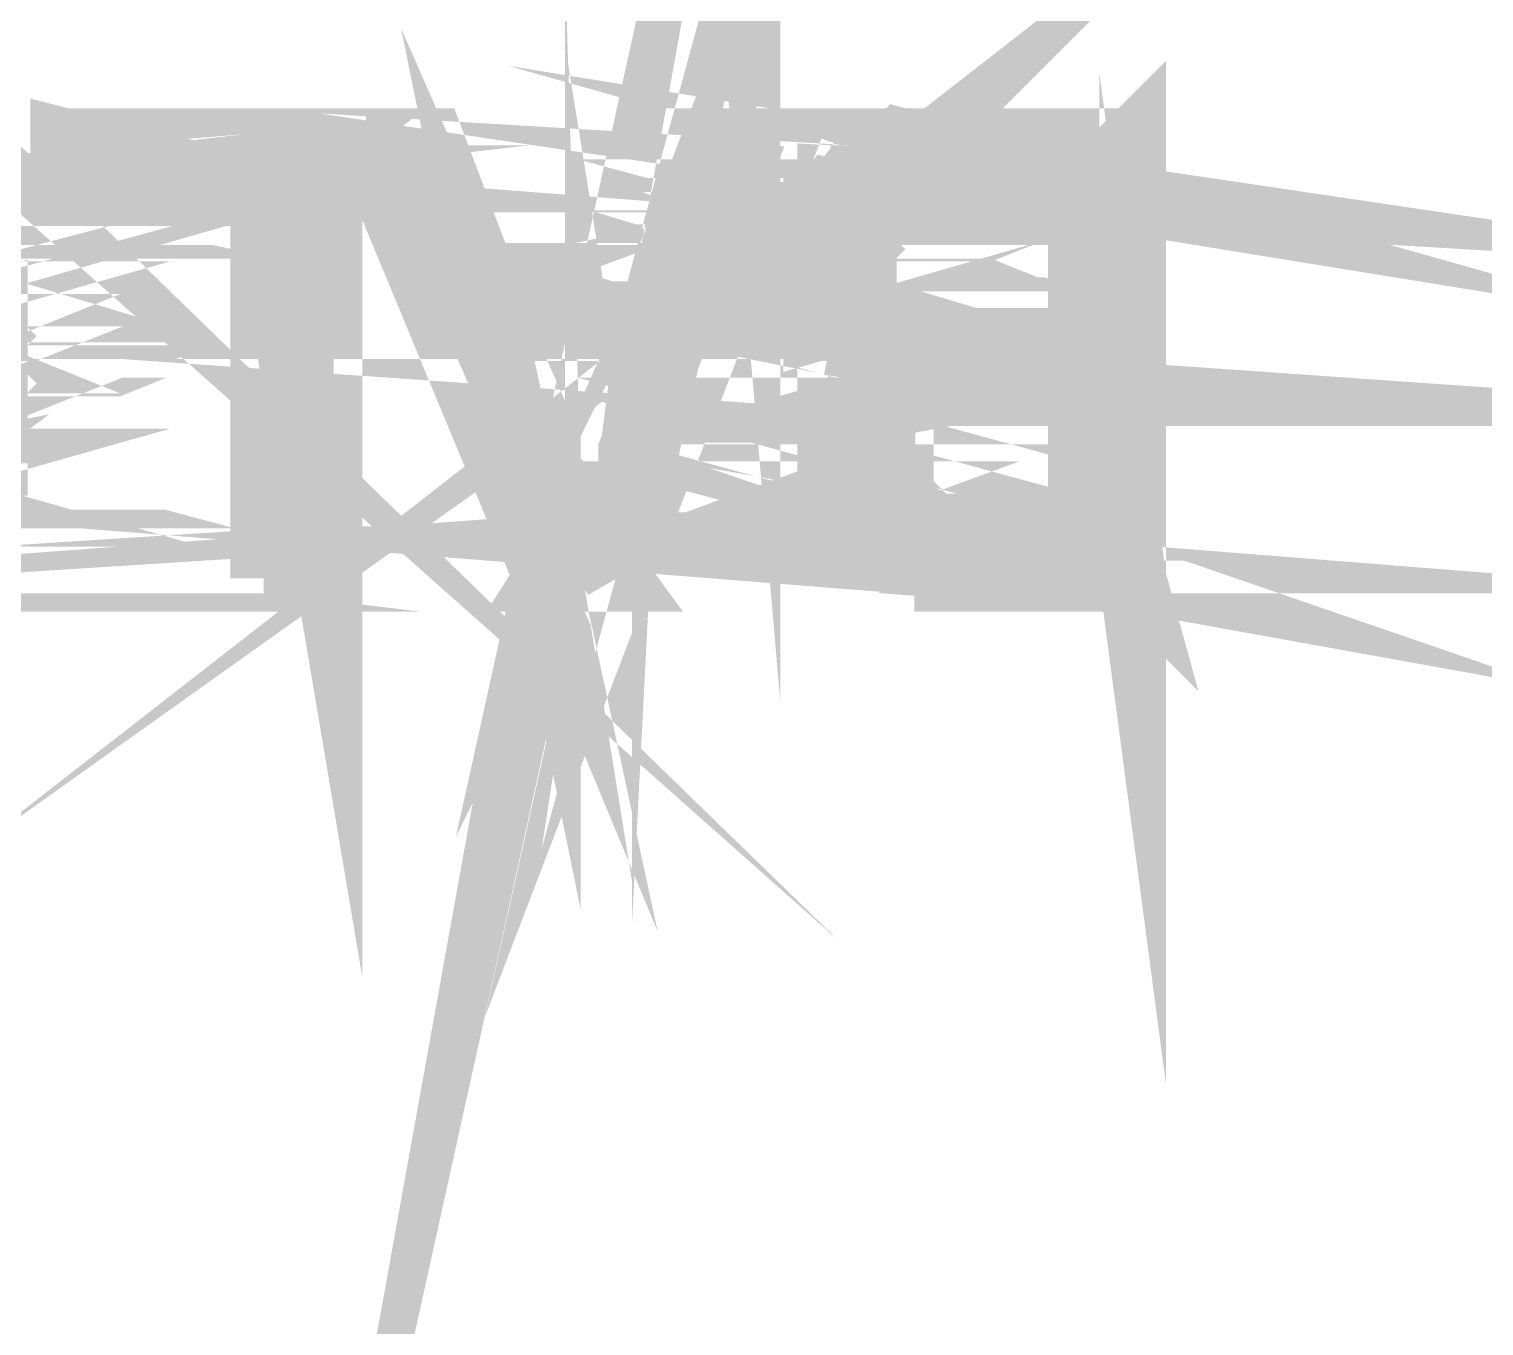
# Model space of a CAD drawing. Header units: inches. Extents: x -524 to 1067, y -71 to 1110.
# Drawn here: x 696.1 to 716.26, y -12.35 to 5.62 of the extents above; entities that cross this region are included whole.
import ezdxf

# ---------------------------------------------------------------- set-up
doc = ezdxf.new("R2010")
doc.units = ezdxf.units.IN
doc.header["$MEASUREMENT"] = 0
doc.layers.add('H', color=7, linetype='Continuous')
doc.layers.add('P', color=7, linetype='Continuous')

msp = doc.modelspace()

# ---------------------------------------------------------------- hatches: boundary and pattern name
at = {"layer": 'H', "linetype": 'Continuous'}
for points in [[(696.5818749029443, 3.287921810888797), (696.5818749029443, 3.995990361143555), (700.3193089001652, 3.995990361143555), (699.3521018598688, 3.287921810888797), (696.5818749029443, 3.287921810888797)], [(700.3193089001652, -1.989743775030604), (699.3521018598688, 3.287921810888797), (700.3193089001652, 3.995990361143555), (700.3193089001652, -1.989743775030604)], [(702.6369559589889, 1.48490189426073), (703.3450245092436, -1.989743775030604), (700.7682389603783, 3.995990361143555), (702.3778174689471, 2.127273362533089), (704.6954645277706, 1.48490189426073), (702.6369559589889, 1.48490189426073)], [(702.3778174689471, 2.127273362533089), (700.7682389603783, 3.995990361143555), (701.6697489186922, 3.995990361143555), (702.3778174689471, 2.127273362533089)], [(704.2465344675575, -1.989743775030604), (704.6954645277706, 1.48490189426073), (704.9546030178124, 2.127273362533089), (705.5969744860847, 3.995990361143555), (704.2465344675575, -1.989743775030604)], [(704.2465344675575, -1.989743775030604), (705.5969744860847, 3.995990361143555), (706.5641815263812, 3.995990361143555), (704.2465344675575, -1.989743775030604)], [(710.7468957459273, 3.287921810888797), (707.9146215449082, 3.802548953084276), (708.1701101970618, 3.995990361143555), (710.7468957459273, 3.287921810888797)], [(710.7468957459273, 3.287921810888797), (708.1701101970618, 3.995990361143555), (708.4292486871036, 3.995990361143555), (710.7468957459273, 3.287921810888797)], [(710.7468957459273, 3.287921810888797), (708.4292486871036, 3.995990361143555), (708.8818285852046, 3.995990361143555), (710.7468957459273, 3.287921810888797)], [(710.7468957459273, 3.287921810888797), (708.8818285852046, 3.995990361143555), (709.1373172373583, 3.995990361143555), (710.7468957459273, 3.287921810888797)], [(710.7468957459273, 3.287921810888797), (709.1373172373583, 3.995990361143555), (711.3892672141994, 3.995990361143555), (711.3892672141994, -1.989743775030604), (710.7468957459273, 3.287921810888797)], [(710.7468957459273, 3.287921810888797), (707.4620416468072, 3.547060300930532), (707.721180136849, 3.802548953084276), (710.7468957459273, 3.287921810888797)], [(710.7468957459273, 3.287921810888797), (707.721180136849, 3.802548953084276), (707.9146215449082, 3.802548953084276), (710.7468957459273, 3.287921810888797)], [(707.2722500766358, 3.287921810888797), (707.2722500766358, 3.547060300930532), (707.4620416468072, 3.547060300930532), (710.7468957459273, 3.287921810888797), (707.2722500766358, 3.287921810888797)], [(699.3521018598688, -1.989743775030604), (699.3521018598688, 3.287921810888797), (700.3193089001652, -1.989743775030604), (699.3521018598688, -1.989743775030604)], [(707.013111586594, 3.094480402829518), (707.2722500766358, 3.287921810888797), (708.4292486871036, 3.287921810888797), (708.1701101970618, 3.094480402829518), (707.013111586594, 3.094480402829518)], [(711.3892672141994, -1.989743775030604), (710.7468957459273, 0.5176948539642936), (710.7468957459273, 3.287921810888797), (711.3892672141994, -1.989743775030604)], [(707.013111586594, 2.83534191278784), (707.9146215449082, 3.094480402829518), (707.9146215449082, 2.83534191278784), (707.013111586594, 2.83534191278784)], [(707.013111586594, 2.83534191278784), (707.013111586594, 3.094480402829518), (707.9146215449082, 3.094480402829518), (707.013111586594, 2.83534191278784)], [(706.8196701785348, 2.127273362533089), (706.8196701785348, 2.386411852574767), (707.013111586594, 2.645550342616446), (707.013111586594, 2.83534191278784), (707.9146215449082, 2.83534191278784), (707.721180136849, 2.645550342616446), (707.721180136849, 1.678343302320059), (707.013111586594, 1.678343302320059), (707.013111586594, 1.937481792361737), (706.8196701785348, 2.127273362533089)], [(704.6954645277706, 1.48490189426073), (702.3778174689471, 2.127273362533089), (704.9546030178124, 2.127273362533089), (704.6954645277706, 1.48490189426073)], [(707.013111586594, 1.48490189426073), (707.013111586594, 1.678343302320059), (707.9146215449082, 1.678343302320059), (708.1701101970618, 1.48490189426073), (707.013111586594, 1.48490189426073)], [(703.3450245092436, -1.989743775030604), (702.6369559589889, 1.48490189426073), (703.3450245092436, -0.124676614308008), (703.3450245092436, -1.989743775030604)], [(704.2465344675575, -1.989743775030604), (703.9873959775157, -0.124676614308008), (704.6954645277706, 1.48490189426073), (704.2465344675575, -1.989743775030604)], [(707.2722500766358, 1.229413242106979), (708.4292486871036, 1.48490189426073), (708.4292486871036, 1.229413242106979), (707.2722500766358, 1.229413242106979)], [(707.2722500766358, 1.229413242106979), (707.2722500766358, 1.48490189426073), (708.4292486871036, 1.48490189426073), (707.2722500766358, 1.229413242106979)], [(710.7468957459273, 0.5176948539642936), (707.721180136849, 1.03597183404765), (707.4620416468072, 1.03597183404765), (707.4620416468072, 1.229413242106979), (710.7468957459273, 0.5176948539642936)], [(710.7468957459273, 0.5176948539642936), (707.4620416468072, 1.229413242106979), (709.3307586454175, 1.229413242106979), (710.7468957459273, 0.5176948539642936)], [(710.7468957459273, 0.5176948539642936), (709.3307586454175, 1.229413242106979), (710.7468957459273, 1.229413242106979), (710.7468957459273, 0.5176948539642936)], [(707.721180136849, 0.5176948539642936), (707.9146215449082, 0.776833344005972), (707.9146215449082, 0.9702747520652508), (707.721180136849, 1.03597183404765), (707.9146215449082, 1.03597183404765), (710.7468957459273, 0.5176948539642936), (707.721180136849, 0.5176948539642936)], [(707.4620416468072, 0.3279032837929492), (708.3635516051213, 0.4556476098698212), (708.6226900951631, 0.5176948539642936), (708.3635516051213, 0.4556476098698212), (708.1701101970618, 0.3279032837929492), (708.1701101970618, 0.06876479375127076), (707.2722500766358, 0.06876479375127076), (707.2722500766358, 0.3279032837929492), (707.4620416468072, 0.3279032837929492)], [(707.4620416468072, 0.3279032837929492), (708.6226900951631, 0.5176948539642936), (708.8818285852046, 0.5176948539642936), (707.4620416468072, 0.3279032837929492)], [(707.4620416468072, 0.3279032837929492), (707.4620416468072, 0.5176948539642936), (708.8818285852046, 0.5176948539642936), (707.4620416468072, 0.3279032837929492)], [(711.3892672141994, -1.989743775030604), (710.7468957459273, -1.347372306758245), (710.7468957459273, 0.5176948539642936), (711.3892672141994, -1.989743775030604)], [(707.2722500766358, -0.124676614308008), (707.2722500766358, 0.06876479375127076), (707.9146215449082, -0.124676614308008), (707.2722500766358, -0.124676614308008)], [(707.9146215449082, -0.124676614308008), (707.2722500766358, 0.06876479375127076), (707.9146215449082, 0.06876479375127076), (707.9146215449082, -0.124676614308008)], [(704.2465344675575, -1.989743775030604), (703.9873959775157, -0.6393037565034874), (703.9873959775157, -0.124676614308008), (704.2465344675575, -1.989743775030604)], [(707.9146215449082, -0.6393037565034874), (707.2722500766358, -0.3801652664618089), (707.9146215449082, -0.124676614308008), (707.9146215449082, -0.6393037565034874)], [(707.2722500766358, -0.3801652664618089), (707.2722500766358, -0.124676614308008), (707.9146215449082, -0.124676614308008), (707.2722500766358, -0.3801652664618089)], [(703.3450245092436, -1.989743775030604), (703.5348160794149, -0.3801652664618089), (703.5348160794149, -0.8327451645628159), (703.3450245092436, -1.989743775030604)], [(703.3450245092436, -1.989743775030604), (703.3450245092436, -0.3801652664618089), (703.5348160794149, -0.3801652664618089), (703.3450245092436, -1.989743775030604)], [(707.2722500766358, -0.8327451645628159), (707.2722500766358, -0.3801652664618089), (707.9146215449082, -0.6393037565034874), (707.2722500766358, -0.8327451645628159)], [(704.2465344675575, -1.989743775030604), (703.7939545694564, -0.8327451645628159), (703.9873959775157, -0.6393037565034874), (704.2465344675575, -1.989743775030604)], [(707.2722500766358, -0.8327451645628159), (707.9146215449082, -0.6393037565034874), (708.1701101970618, -0.8327451645628159), (707.2722500766358, -0.8327451645628159)], [(703.3450245092436, -1.989743775030604), (703.5348160794149, -0.8327451645628159), (703.7939545694564, -1.088233816716567), (703.3450245092436, -1.989743775030604)], [(704.2465344675575, -1.989743775030604), (703.7939545694564, -1.088233816716567), (703.7939545694564, -0.8327451645628159), (704.2465344675575, -1.989743775030604)], [(707.2722500766358, -1.088233816716567), (707.2722500766358, -0.8327451645628159), (708.1701101970618, -0.8327451645628159), (708.1701101970618, -1.088233816716567), (707.2722500766358, -1.088233816716567)], [(703.3450245092436, -1.989743775030604), (703.7939545694564, -1.347372306758245), (703.7939545694564, -1.088233816716567), (704.2465344675575, -1.989743775030604), (703.3450245092436, -1.989743775030604)], [(703.3450245092436, -1.989743775030604), (703.7939545694564, -1.088233816716567), (703.7939545694564, -1.347372306758245), (703.3450245092436, -1.989743775030604)], [(707.4620416468072, -1.347372306758245), (707.2722500766358, -1.088233816716567), (708.4292486871036, -1.088233816716567), (708.6226900951631, -1.347372306758245), (707.4620416468072, -1.347372306758245)], [(711.3892672141994, -1.989743775030604), (707.721180136849, -1.540813714817524), (707.4620416468072, -1.347372306758245), (711.3892672141994, -1.989743775030604)], [(711.3892672141994, -1.989743775030604), (707.4620416468072, -1.347372306758245), (709.3307586454175, -1.347372306758245), (711.3892672141994, -1.989743775030604)], [(711.3892672141994, -1.989743775030604), (709.3307586454175, -1.347372306758245), (710.7468957459273, -1.347372306758245), (711.3892672141994, -1.989743775030604)], [(711.3892672141994, -1.989743775030604), (707.9146215449082, -1.799952204859203), (707.721180136849, -1.540813714817524), (711.3892672141994, -1.989743775030604)], [(711.3892672141994, -1.989743775030604), (707.9146215449082, -1.799952204859203), (708.1701101970618, -1.799952204859203), (711.3892672141994, -1.989743775030604)], [(708.4292486871036, -1.989743775030604), (708.4292486871036, -1.799952204859203), (708.1701101970618, -1.799952204859203), (708.4292486871036, -1.799952204859203), (711.3892672141994, -1.989743775030604), (708.4292486871036, -1.989743775030604)]]:
    msp.add_hatch(color=256, dxfattribs=at).paths.add_polyline_path(points)

# ---------------------------------------------------------------- linework, layer by layer
at = {"layer": 'P', "const_width": 0.927058823529412}
for points in [[(689.8223751345331, 10.50000147740113), (691.4319536431017, 13.07313718837837), (689.8223751345331, 10.75549012955487), (689.8223751345331, 10.50000147740113)], [(703.5348160794149, -0.8327451645628159), (703.279327427261, -1.989743775030604), (703.5348160794149, -0.5736066745211374)], [(689.8223751345331, 9.145911620986084), (692.1400221933566, 7.087403052204266), (689.8223751345331, 9.339353029045363), (689.8223751345331, 9.145911620986084)], [(713.4514256208693, 7.729774520476568), (712.5499156625551, 7.087403052204266), (713.7069142730231, 7.988913010518246)], [(705.8524631382384, 9.339353029045363), (706.0459045462976, 7.087403052204266), (706.0459045462976, 8.244401662672047)], [(712.5499156625551, 7.087403052204266), (713.4514256208693, 7.729774520476568), (713.25798421281, 7.536333112417289)], [(704.8889059358298, 2.192970444515488), (705.5969744860847, 4.061687443125962), (704.2465344675575, -1.989743775030604)], [(704.6954645277706, 1.48490189426073), (704.2465344675575, -1.989743775030604), (704.8889059358298, 2.192970444515488), (704.6954645277706, 1.48490189426073)], [(704.2465344675575, -1.989743775030604), (703.9873959775157, -0.3801652664618089), (703.9873959775157, -0.124676614308008), (704.2465344675575, -1.989743775030604)], [(703.9873959775157, -0.5736066745211374), (704.2465344675575, -1.989743775030604), (703.9873959775157, -0.3801652664618089), (703.9873959775157, -0.5736066745211374)], [(707.9146215449082, 3.802548953084283), (710.6811986639448, 3.353618892871204), (708.1701101970618, 4.061687443125962), (707.9146215449082, 3.802548953084283)], [(711.3892672141994, 4.061687443125962), (710.6811986639448, 3.353618892871204), (711.3892672141994, -1.989743775030604), (711.3892672141994, 4.061687443125962)], [(699.3521018598688, 3.353618892871204), (696.5818749029443, 4.061687443125962), (696.5818749029443, 3.353618892871204)], [(685.639660914987, 4.061687443125962), (688.2127966259641, 3.802548953084283), (685.4462195069277, 3.802548953084283), (685.639660914987, 4.061687443125962)], [(694.0087391919669, 4.061687443125962), (694.2642278441208, 3.802548953084283), (691.6910921331435, 3.802548953084283), (694.0087391919669, 4.061687443125962)], [(699.3521018598688, 3.353618892871204), (696.5818749029443, 4.061687443125962)], [(696.5818749029443, 4.061687443125962), (700.2536118181829, 4.061687443125962), (699.3521018598688, 3.353618892871204)], [(700.2536118181829, 4.061687443125962), (699.3521018598688, 3.353618892871204)], [(699.3521018598688, 3.353618892871204), (700.2536118181829, -1.989743775030604), (700.2536118181829, 4.061687443125962)], [(707.4620416468072, 3.547060300930532), (710.6811986639448, 3.353618892871204), (707.6554830548666, 3.802548953084283)], [(702.3778174689471, 2.192970444515488), (703.279327427261, -1.989743775030604), (700.7682389603783, 4.061687443125962)], [(700.7682389603783, 4.061687443125962), (702.3778174689471, 2.192970444515488)], [(702.3778174689471, 2.192970444515488), (700.7682389603783, 4.061687443125962)], [(700.7682389603783, 4.061687443125962), (701.6697489186922, 4.061687443125962), (702.3778174689471, 2.192970444515488)], [(704.2465344675575, -1.989743775030604), (705.5969744860847, 4.061687443125962), (706.5641815263812, 4.061687443125962), (704.2465344675575, -1.989743775030604)], [(710.6811986639448, 3.353618892871204), (708.6226900951631, 4.061687443125962), (708.8161315032223, 4.061687443125962)], [(710.6811986639448, 3.353618892871204), (708.1701101970618, 4.061687443125962), (708.1701101970618, 4.061687443125962), (710.6811986639448, 3.353618892871204)], [(708.1701101970618, 4.061687443125962), (710.6811986639448, 3.353618892871204), (708.3635516051213, 4.061687443125962), (708.1701101970618, 4.061687443125962)], [(710.6811986639448, 3.353618892871204), (708.3635516051213, 4.061687443125962), (708.3635516051213, 4.061687443125962), (710.6811986639448, 3.353618892871204)], [(708.3635516051213, 4.061687443125962), (710.6811986639448, 3.353618892871204)], [(708.6226900951631, 4.061687443125962), (708.3635516051213, 4.061687443125962)], [(710.6811986639448, 3.353618892871204), (708.6226900951631, 4.061687443125962)], [(708.8161315032223, 4.061687443125962), (710.6811986639448, 3.353618892871204)], [(708.8161315032223, 4.061687443125962), (710.6811986639448, 3.353618892871204), (708.8161315032223, 4.061687443125962), (708.8161315032223, 4.061687443125962)], [(709.071620155376, 4.061687443125962), (710.6811986639448, 3.353618892871204), (709.071620155376, 4.061687443125962)], [(709.071620155376, 4.061687443125962), (711.3892672141994, 4.061687443125962)], [(711.3892672141994, 4.061687443125962), (710.6811986639448, 3.353618892871204), (709.071620155376, 4.061687443125962)], [(688.4719351160059, 3.802548953084283), (685.1870810168859, 3.547060300930532), (688.4719351160059, 3.547060300930532), (688.4719351160059, 3.802548953084283)], [(685.4462195069277, 3.802548953084283), (688.4719351160059, 3.802548953084283), (685.1870810168859, 3.547060300930532)], [(691.4319536431017, 3.802548953084283), (691.2385122350424, 3.547060300930532), (694.7168077422218, 3.547060300930532), (691.4319536431017, 3.802548953084283)], [(707.6554830548666, 3.802548953084283), (707.4620416468072, 3.547060300930532)], [(707.6554830548666, 3.802548953084283), (710.6811986639448, 3.353618892871204), (707.6554830548666, 3.802548953084283), (707.6554830548666, 3.802548953084283)], [(707.9146215449082, 3.802548953084283), (710.6811986639448, 3.353618892871204), (707.9146215449082, 3.802548953084283)], [(694.9759462322634, 3.353618892871204), (693.3006706417123, 3.353618892871204), (694.9759462322634, 3.547060300930532), (694.9759462322634, 3.353618892871204)], [(690.9830235828888, 3.353618892871204), (692.6582991734399, 3.353618892871204), (691.2385122350424, 3.547060300930532), (690.9830235828888, 3.353618892871204)], [(710.6811986639448, 3.353618892871204), (707.2065529946533, 3.547060300930532), (707.2065529946533, 3.353618892871204)], [(693.3006706417123, 3.353618892871204), (694.9759462322634, 3.547060300930532), (693.3006706417123, 3.547060300930532), (693.3006706417123, 3.353618892871204)], [(710.6811986639448, 3.353618892871204), (707.2065529946533, 3.547060300930532)], [(707.2065529946533, 3.547060300930532), (707.4620416468072, 3.547060300930532)], [(707.4620416468072, 3.547060300930532), (710.6811986639448, 3.353618892871204)], [(707.4620416468072, 3.547060300930532), (710.6811986639448, 3.353618892871204), (707.4620416468072, 3.547060300930532), (707.4620416468072, 3.547060300930532)], [(696.5818749029443, 3.353618892871204), (699.3521018598688, 3.353618892871204)], [(699.3521018598688, 3.353618892871204), (700.2536118181829, -1.989743775030604)], [(699.3521018598688, -1.989743775030604), (699.3521018598688, 3.353618892871204)], [(708.3635516051213, 3.353618892871204), (707.2065529946533, 3.353618892871204), (708.1701101970618, 3.094480402829525)], [(707.2065529946533, 3.353618892871204), (708.1701101970618, 3.094480402829525), (707.013111586594, 3.094480402829525), (707.2065529946533, 3.353618892871204)], [(708.6226900951631, 3.353618892871204), (707.2065529946533, 3.353618892871204)], [(707.2065529946533, 3.353618892871204), (708.6226900951631, 3.353618892871204)], [(708.6226900951631, 3.353618892871204), (707.2065529946533, 3.353618892871204)], [(707.2065529946533, 3.353618892871204), (708.6226900951631, 3.353618892871204)], [(708.6226900951631, 3.353618892871204), (707.2065529946533, 3.353618892871204)], [(707.2065529946533, 3.353618892871204), (708.6226900951631, 3.353618892871204)], [(710.6811986639448, 3.353618892871204), (709.071620155376, 3.353618892871204), (707.2065529946533, 3.353618892871204)], [(707.2065529946533, 3.353618892871204), (710.6811986639448, 3.353618892871204)], [(709.071620155376, 3.353618892871204), (707.2065529946533, 3.353618892871204)], [(707.2065529946533, 3.353618892871204), (708.8161315032223, 3.353618892871204), (709.071620155376, 3.353618892871204)], [(707.2065529946533, 3.353618892871204), (708.8161315032223, 3.353618892871204)], [(708.8161315032223, 3.353618892871204), (708.6226900951631, 3.353618892871204), (707.2065529946533, 3.353618892871204)], [(707.2065529946533, 3.353618892871204), (708.6226900951631, 3.353618892871204)], [(708.6226900951631, 3.353618892871204), (707.2065529946533, 3.353618892871204), (707.2065529946533, 3.353618892871204)], [(707.2065529946533, 3.353618892871204), (710.6811986639448, 3.353618892871204)], [(708.1701101970618, 3.094480402829525), (708.3635516051213, 3.353618892871204)], [(708.6226900951631, 3.353618892871204), (708.6226900951631, 3.353618892871204)], [(711.3892672141994, -1.989743775030604), (710.6811986639448, 1.291460486201451), (710.6811986639448, 3.353618892871204)], [(710.6811986639448, 3.353618892871204), (711.3892672141994, -1.989743775030604)], [(691.6910921331435, 2.901038994770246), (690.7895821748293, 2.901038994770246), (691.9465807852973, 3.094480402829525)], [(695.1657378024349, 3.094480402829525), (694.2642278441208, 3.094480402829525), (695.1657378024349, 2.901038994770246), (695.1657378024349, 3.094480402829525)], [(694.2642278441208, 3.094480402829525), (695.1657378024349, 2.901038994770246), (694.45766925218, 2.901038994770246)], [(707.013111586594, 3.094480402829525), (707.9146215449082, 3.094480402829525), (707.013111586594, 2.901038994770246), (707.013111586594, 3.094480402829525)], [(707.9146215449082, 3.094480402829525), (707.013111586594, 2.901038994770246), (707.9146215449082, 3.094480402829525)], [(708.1701101970618, 3.094480402829525), (707.013111586594, 3.094480402829525), (708.1701101970618, 3.094480402829525), (707.013111586594, 3.094480402829525), (707.9146215449082, 3.094480402829525), (708.1701101970618, 3.094480402829525)], [(695.4248762924767, 2.901038994770246), (694.45766925218, 2.645550342616446), (695.4248762924767, 2.645550342616446)], [(707.9146215449082, 2.901038994770246), (707.013111586594, 2.901038994770246), (707.9146215449082, 2.901038994770246), (707.013111586594, 2.901038994770246), (707.6554830548666, 2.645550342616446)], [(707.013111586594, 2.901038994770246), (707.6554830548666, 2.645550342616446), (707.013111586594, 2.645550342616446), (707.013111586594, 2.901038994770246)], [(707.9146215449082, 2.901038994770246), (707.013111586594, 2.901038994770246), (707.013111586594, 2.901038994770246), (707.9146215449082, 2.901038994770246)], [(707.6554830548666, 2.645550342616446), (707.9146215449082, 2.901038994770246)], [(695.4248762924767, 2.645550342616446), (694.7168077422218, 2.452108934557167), (695.4248762924767, 2.645550342616446), (694.7168077422218, 2.452108934557167), (695.4248762924767, 2.452108934557167), (695.4248762924767, 2.645550342616446)], [(707.6554830548666, 2.645550342616446), (707.013111586594, 2.645550342616446), (707.6554830548666, 2.452108934557167), (707.6554830548666, 2.645550342616446)], [(707.013111586594, 2.645550342616446), (707.6554830548666, 2.452108934557167), (706.7539730965525, 2.452108934557167)], [(706.7539730965525, 2.452108934557167), (707.013111586594, 2.645550342616446)], [(694.7168077422218, 2.452108934557167), (695.618317700536, 2.452108934557167), (694.7168077422218, 2.192970444515488)], [(707.6554830548666, 2.452108934557167), (706.7539730965525, 2.192970444515488), (707.6554830548666, 2.192970444515488), (707.6554830548666, 2.452108934557167)], [(707.6554830548666, 2.452108934557167), (706.7539730965525, 2.452108934557167), (707.6554830548666, 2.452108934557167), (707.6554830548666, 2.452108934557167), (706.7539730965525, 2.452108934557167), (707.6554830548666, 2.452108934557167)], [(706.7539730965525, 2.452108934557167), (706.7539730965525, 2.452108934557167), (707.6554830548666, 2.452108934557167), (706.7539730965525, 2.452108934557167)], [(707.6554830548666, 2.452108934557167), (707.6554830548666, 2.452108934557167), (706.7539730965525, 2.452108934557167)], [(707.6554830548666, 2.452108934557167), (706.7539730965525, 2.192970444515488), (706.7539730965525, 2.452108934557167)], [(695.618317700536, 2.192970444515488), (694.7168077422218, 1.937481792361737), (695.618317700536, 1.937481792361737)], [(702.3778174689471, 2.192970444515488), (704.8889059358298, 2.192970444515488)], [(704.8889059358298, 2.192970444515488), (702.3778174689471, 2.192970444515488), (702.3778174689471, 2.192970444515488), (704.8889059358298, 2.192970444515488)], [(702.3778174689471, 2.192970444515488), (704.6954645277706, 1.48490189426073)], [(702.5712588770064, 1.48490189426073), (702.3778174689471, 2.192970444515488)], [(702.3778174689471, 2.192970444515488), (704.6954645277706, 1.48490189426073)], [(702.5712588770064, 1.48490189426073), (702.3778174689471, 2.192970444515488)], [(702.3778174689471, 2.192970444515488), (703.279327427261, -1.989743775030604), (702.5712588770064, 1.48490189426073)], [(704.2465344675575, -1.989743775030604), (704.8889059358298, 2.192970444515488)], [(704.6954645277706, 1.48490189426073), (704.8889059358298, 2.192970444515488)], [(707.6554830548666, 2.192970444515488), (707.013111586594, 1.937481792361737), (707.6554830548666, 1.937481792361737), (707.6554830548666, 2.192970444515488)], [(706.7539730965525, 2.192970444515488), (707.6554830548666, 2.192970444515488), (707.013111586594, 1.937481792361737)], [(707.013111586594, 1.937481792361737), (706.7539730965525, 2.192970444515488)], [(702.5712588770064, 1.48490189426073), (703.279327427261, -0.124676614308008), (703.279327427261, -1.989743775030604), (702.5712588770064, 1.48490189426073)], [(694.9759462322634, 1.937481792361737), (695.618317700536, 1.744040384302458), (694.9759462322634, 1.744040384302458), (694.9759462322634, 1.937481792361737)], [(707.013111586594, 1.937481792361737), (707.6554830548666, 1.744040384302458), (707.013111586594, 1.744040384302458), (707.013111586594, 1.937481792361737)], [(707.013111586594, 1.937481792361737), (707.6554830548666, 1.937481792361737)], [(707.6554830548666, 1.937481792361737), (707.013111586594, 1.937481792361737)], [(707.013111586594, 1.937481792361737), (707.013111586594, 1.937481792361737)], [(707.6554830548666, 1.937481792361737), (707.013111586594, 1.937481792361737)], [(707.013111586594, 1.937481792361737), (707.6554830548666, 1.744040384302458), (707.6554830548666, 1.937481792361737)], [(695.618317700536, 1.744040384302458), (694.9759462322634, 1.48490189426073), (695.618317700536, 1.48490189426073), (695.618317700536, 1.744040384302458)], [(707.6554830548666, 1.744040384302458), (707.013111586594, 1.744040384302458), (707.6554830548666, 1.744040384302458)], [(707.9146215449082, 1.744040384302458), (707.013111586594, 1.744040384302458), (707.9146215449082, 1.744040384302458), (707.9146215449082, 1.744040384302458), (707.013111586594, 1.744040384302458)], [(707.9146215449082, 1.744040384302458), (707.013111586594, 1.48490189426073), (707.013111586594, 1.744040384302458)], [(707.9146215449082, 1.744040384302458), (707.013111586594, 1.48490189426073)], [(708.1701101970618, 1.48490189426073), (707.9146215449082, 1.744040384302458)], [(704.6954645277706, 1.48490189426073), (702.5712588770064, 1.48490189426073)], [(704.6954645277706, 1.48490189426073), (703.9873959775157, -0.124676614308008), (704.2465344675575, -1.989743775030604)], [(704.2465344675575, -1.989743775030604), (704.6954645277706, 1.48490189426073)], [(707.013111586594, 1.48490189426073), (708.1701101970618, 1.48490189426073)], [(707.013111586594, 1.48490189426073), (708.1701101970618, 1.48490189426073)], [(708.1701101970618, 1.48490189426073), (707.2065529946533, 1.48490189426073), (707.013111586594, 1.48490189426073)], [(707.2065529946533, 1.291460486201451), (708.3635516051213, 1.291460486201451), (708.3635516051213, 1.48490189426073)], [(708.3635516051213, 1.48490189426073), (707.2065529946533, 1.291460486201451)], [(707.2065529946533, 1.48490189426073), (708.3635516051213, 1.48490189426073), (707.2065529946533, 1.48490189426073), (708.3635516051213, 1.48490189426073)], [(708.3635516051213, 1.48490189426073), (707.2065529946533, 1.291460486201451)], [(707.2065529946533, 1.291460486201451), (707.2065529946533, 1.48490189426073)], [(708.1701101970618, 1.48490189426073), (707.2065529946533, 1.48490189426073), (708.1701101970618, 1.48490189426073), (707.2065529946533, 1.48490189426073), (708.3635516051213, 1.48490189426073), (708.1701101970618, 1.48490189426073)], [(695.8738063526894, 1.03597183404765), (694.9759462322634, 1.03597183404765), (695.618317700536, 1.291460486201451)], [(695.618317700536, 1.291460486201451), (695.8738063526894, 1.03597183404765)], [(707.4620416468072, 1.291460486201451), (710.6811986639448, 0.5833919359467004), (707.2065529946533, 1.291460486201451), (707.4620416468072, 1.291460486201451)], [(709.3307586454175, 1.291460486201451), (707.2065529946533, 1.291460486201451), (709.071620155376, 1.291460486201451), (709.3307586454175, 1.291460486201451)], [(707.2065529946533, 1.291460486201451), (709.071620155376, 1.291460486201451)], [(708.8161315032223, 1.291460486201451), (707.2065529946533, 1.291460486201451)], [(708.6226900951631, 1.291460486201451), (707.2065529946533, 1.291460486201451)], [(707.2065529946533, 1.291460486201451), (708.6226900951631, 1.291460486201451)], [(708.8161315032223, 1.291460486201451), (707.2065529946533, 1.291460486201451)], [(707.2065529946533, 1.291460486201451), (708.8161315032223, 1.291460486201451), (708.8161315032223, 1.291460486201451)], [(708.6226900951631, 1.291460486201451), (707.2065529946533, 1.291460486201451), (708.3635516051213, 1.291460486201451)], [(710.6811986639448, 0.5833919359467004), (707.2065529946533, 1.291460486201451)], [(707.2065529946533, 1.291460486201451), (709.3307586454175, 1.291460486201451), (710.6811986639448, 0.5833919359467004)], [(707.4620416468072, 1.03597183404765), (707.4620416468072, 1.291460486201451)], [(707.4620416468072, 1.291460486201451), (710.6811986639448, 0.5833919359467004)], [(708.3635516051213, 1.291460486201451), (708.6226900951631, 1.291460486201451)], [(709.071620155376, 1.291460486201451), (708.8161315032223, 1.291460486201451)], [(709.3307586454175, 1.291460486201451), (710.6811986639448, 1.291460486201451)], [(710.6811986639448, 1.291460486201451), (709.3307586454175, 1.291460486201451)], [(709.3307586454175, 1.291460486201451), (709.3307586454175, 1.291460486201451)], [(710.6811986639448, 1.291460486201451), (709.3307586454175, 1.291460486201451)], [(709.3307586454175, 1.291460486201451), (710.6811986639448, 0.5833919359467004), (710.6811986639448, 1.291460486201451)], [(711.3892672141994, -1.989743775030604), (710.6811986639448, 1.291460486201451)], [(710.6811986639448, 1.291460486201451), (710.6811986639448, 0.5833919359467004)], [(695.8738063526894, 1.03597183404765), (694.9759462322634, 1.03597183404765), (695.618317700536, 0.776833344005972)], [(695.618317700536, 0.776833344005972), (695.8738063526894, 1.03597183404765)], [(710.6811986639448, 0.5833919359467004), (707.9146215449082, 1.03597183404765), (707.6554830548666, 1.03597183404765), (710.6811986639448, 0.5833919359467004)], [(703.7282574874741, -1.088233816716567), (703.279327427261, -1.989743775030604), (703.5348160794149, -0.8327451645628159), (703.7282574874741, -1.088233816716567)], [(710.6811986639448, 0.5833919359467004), (707.4620416468072, 1.03597183404765)], [(707.4620416468072, 1.03597183404765), (707.6554830548666, 1.03597183404765)], [(710.6811986639448, 0.5833919359467004), (707.4620416468072, 1.03597183404765)], [(707.6554830548666, 1.03597183404765), (710.6811986639448, 0.5833919359467004)], [(710.6811986639448, 0.5833919359467004), (707.9146215449082, 1.03597183404765), (707.9146215449082, 0.776833344005972)], [(695.618317700536, 0.776833344005972), (694.9759462322634, 0.5833919359467004), (695.618317700536, 0.5833919359467004), (695.618317700536, 0.776833344005972)], [(694.9759462322634, 0.776833344005972), (695.618317700536, 0.776833344005972), (694.9759462322634, 0.5833919359467004), (694.9759462322634, 0.776833344005972)], [(707.6554830548666, 0.5833919359467004), (710.6811986639448, 0.5833919359467004), (707.9146215449082, 0.776833344005972), (707.6554830548666, 0.5833919359467004)], [(710.6811986639448, 0.5833919359467004), (707.9146215449082, 0.776833344005972)], [(707.9146215449082, 0.776833344005972), (707.9146215449082, 0.776833344005972)], [(707.9146215449082, 0.776833344005972), (710.6811986639448, 0.5833919359467004), (707.9146215449082, 0.776833344005972), (710.6811986639448, 0.5833919359467004), (707.9146215449082, 0.776833344005972)], [(695.618317700536, 0.5833919359467004), (694.9759462322634, 0.3279032837929492), (695.618317700536, 0.3279032837929492), (695.618317700536, 0.5833919359467004)], [(708.3635516051213, 0.5833919359467004), (707.4620416468072, 0.3279032837929492), (708.1701101970618, 0.3279032837929492)], [(708.6226900951631, 0.5833919359467004), (707.4620416468072, 0.3279032837929492), (708.6226900951631, 0.5833919359467004)], [(708.8161315032223, 0.5833919359467004), (707.4620416468072, 0.3279032837929492), (708.8161315032223, 0.5833919359467004)], [(708.6226900951631, 0.5833919359467004), (707.4620416468072, 0.3279032837929492), (708.6226900951631, 0.5833919359467004)], [(709.071620155376, 0.5833919359467004), (707.4620416468072, 0.5833919359467004)], [(707.4620416468072, 0.5833919359467004), (709.071620155376, 0.5833919359467004)], [(708.8161315032223, 0.5833919359467004), (707.4620416468072, 0.5833919359467004)], [(707.4620416468072, 0.5833919359467004), (708.8161315032223, 0.5833919359467004)], [(707.4620416468072, 0.5833919359467004), (708.8161315032223, 0.5833919359467004)], [(708.8161315032223, 0.5833919359467004), (707.4620416468072, 0.3279032837929492), (707.4620416468072, 0.5833919359467004)], [(709.3307586454175, 0.5833919359467004), (707.4620416468072, 0.5833919359467004)], [(707.4620416468072, 0.5833919359467004), (709.3307586454175, 0.5833919359467004)], [(709.3307586454175, 0.5833919359467004), (707.6554830548666, 0.5833919359467004), (707.4620416468072, 0.5833919359467004)], [(707.4620416468072, 0.5833919359467004), (709.3307586454175, 0.5833919359467004)], [(710.6811986639448, 0.5833919359467004), (709.3307586454175, 0.5833919359467004), (707.6554830548666, 0.5833919359467004)], [(707.6554830548666, 0.5833919359467004), (710.6811986639448, 0.5833919359467004)], [(708.1701101970618, 0.3279032837929492), (708.3635516051213, 0.5833919359467004)], [(708.6226900951631, 0.5833919359467004), (708.6226900951631, 0.5833919359467004)], [(708.8161315032223, 0.5833919359467004), (708.8161315032223, 0.5833919359467004)], [(710.6811986639448, 0.5833919359467004), (710.6811986639448, -1.281675224775846)], [(710.6811986639448, -1.281675224775846), (711.3892672141994, -1.989743775030604), (710.6811986639448, 0.5833919359467004)], [(710.6811986639448, 0.5833919359467004), (711.3892672141994, -1.989743775030604)], [(695.618317700536, 0.3279032837929492), (694.9759462322634, 0.06876479375127076), (695.618317700536, 0.06876479375127076), (695.618317700536, 0.3279032837929492)], [(694.9759462322634, 0.3279032837929492), (695.618317700536, 0.3279032837929492), (694.9759462322634, 0.06876479375127076), (694.9759462322634, 0.3279032837929492)], [(708.1701101970618, 0.3279032837929492), (707.2065529946533, 0.3279032837929492), (708.1701101970618, 0.06876479375127076), (708.1701101970618, 0.3279032837929492)], [(707.2065529946533, 0.3279032837929492), (708.1701101970618, 0.06876479375127076), (707.2065529946533, 0.06876479375127076), (707.2065529946533, 0.3279032837929492)], [(708.1701101970618, 0.3279032837929492), (707.2065529946533, 0.3279032837929492), (707.4620416468072, 0.3279032837929492)], [(707.4620416468072, 0.3279032837929492), (708.1701101970618, 0.3279032837929492), (707.4620416468072, 0.3279032837929492), (707.4620416468072, 0.3279032837929492), (708.1701101970618, 0.3279032837929492), (707.4620416468072, 0.3279032837929492)], [(708.1701101970618, 0.3279032837929492), (708.1701101970618, 0.3279032837929492), (707.4620416468072, 0.3279032837929492)], [(707.9146215449082, 0.06876479375127076), (707.2065529946533, 0.06876479375127076), (707.9146215449082, -0.124676614308008), (707.9146215449082, 0.06876479375127076)], [(707.2065529946533, 0.06876479375127076), (707.9146215449082, -0.124676614308008), (707.2065529946533, 0.06876479375127076)], [(708.1701101970618, 0.06876479375127076), (707.2065529946533, 0.06876479375127076), (708.1701101970618, 0.06876479375127076)], [(695.618317700536, -0.124676614308008), (694.7168077422218, -0.3801652664618089), (695.618317700536, -0.3801652664618089), (695.618317700536, -0.124676614308008)], [(695.4248762924767, -0.3801652664618089), (694.45766925218, -0.5736066745211374), (694.7168077422218, -0.3801652664618089)], [(703.279327427261, -1.989743775030604), (703.279327427261, -0.3801652664618089), (703.279327427261, -0.124676614308008), (703.279327427261, -1.989743775030604)], [(703.9873959775157, -0.124676614308008), (704.2465344675575, -1.989743775030604), (703.9873959775157, -0.124676614308008), (703.9873959775157, -0.124676614308008)], [(707.9146215449082, -0.124676614308008), (707.2065529946533, -0.3801652664618089), (707.9146215449082, -0.124676614308008)], [(707.2065529946533, -0.124676614308008), (707.9146215449082, -0.124676614308008)], [(707.9146215449082, -0.124676614308008), (707.2065529946533, -0.124676614308008)], [(707.2065529946533, -0.124676614308008), (707.9146215449082, -0.124676614308008)], [(707.9146215449082, -0.124676614308008), (707.2065529946533, -0.3801652664618089), (707.2065529946533, -0.124676614308008)], [(707.2065529946533, -0.124676614308008), (707.9146215449082, -0.124676614308008)], [(707.9146215449082, -0.124676614308008), (707.9146215449082, -0.124676614308008), (707.2065529946533, -0.124676614308008)], [(703.5348160794149, -0.3801652664618089), (703.279327427261, -1.989743775030604)], [(703.5348160794149, -0.3801652664618089), (703.279327427261, -1.989743775030604)], [(703.279327427261, -1.989743775030604), (703.279327427261, -0.3801652664618089), (703.5348160794149, -0.3801652664618089)], [(703.5348160794149, -0.5736066745211374), (703.5348160794149, -0.3801652664618089)], [(707.2065529946533, -0.3801652664618089), (707.9146215449082, -0.5736066745211374), (707.2065529946533, -0.3801652664618089), (707.9146215449082, -0.5736066745211374), (707.2065529946533, -0.5736066745211374), (707.2065529946533, -0.3801652664618089)], [(707.9146215449082, -0.3801652664618089), (707.2065529946533, -0.3801652664618089)], [(707.2065529946533, -0.3801652664618089), (707.9146215449082, -0.5736066745211374), (707.9146215449082, -0.3801652664618089)], [(695.4248762924767, -0.5736066745211374), (694.45766925218, -0.5736066745211374), (695.4248762924767, -0.8327451645628159)], [(694.45766925218, -0.5736066745211374), (695.4248762924767, -0.8327451645628159), (694.2642278441208, -0.8327451645628159)], [(703.279327427261, -1.989743775030604), (703.5348160794149, -0.5736066745211374)], [(703.5348160794149, -0.5736066745211374), (703.5348160794149, -0.8327451645628159)], [(703.9873959775157, -0.5736066745211374), (703.7282574874741, -0.8327451645628159)], [(704.2465344675575, -1.989743775030604), (703.9873959775157, -0.5736066745211374)], [(704.2465344675575, -1.989743775030604), (703.9873959775157, -0.5736066745211374), (703.9873959775157, -0.5736066745211374), (704.2465344675575, -1.989743775030604)], [(707.9146215449082, -0.5736066745211374), (708.1701101970618, -0.8327451645628159), (707.2065529946533, -0.8327451645628159), (707.9146215449082, -0.5736066745211374)], [(707.9146215449082, -0.5736066745211374), (707.2065529946533, -0.5736066745211374), (707.9146215449082, -0.5736066745211374), (707.9146215449082, -0.5736066745211374), (707.2065529946533, -0.5736066745211374)], [(707.9146215449082, -0.5736066745211374), (707.2065529946533, -0.8327451645628159), (707.2065529946533, -0.5736066745211374)], [(694.0087391919669, -1.088233816716567), (695.1657378024349, -1.088233816716567), (694.2642278441208, -0.8327451645628159)], [(703.279327427261, -1.989743775030604), (703.5348160794149, -0.8327451645628159)], [(703.5348160794149, -0.8327451645628159), (703.279327427261, -1.989743775030604)], [(703.5348160794149, -0.8327451645628159), (703.5348160794149, -0.8327451645628159)], [(703.7282574874741, -0.8327451645628159), (704.2465344675575, -1.989743775030604), (703.7282574874741, -0.8327451645628159)], [(703.7282574874741, -0.8327451645628159), (704.2465344675575, -1.989743775030604)], [(708.1701101970618, -0.8327451645628159), (707.2065529946533, -0.8327451645628159), (708.1701101970618, -1.088233816716567), (708.1701101970618, -0.8327451645628159)], [(708.1701101970618, -0.8327451645628159), (707.2065529946533, -0.8327451645628159)], [(707.2065529946533, -0.8327451645628159), (708.1701101970618, -0.8327451645628159)], [(707.2065529946533, -0.8327451645628159), (708.1701101970618, -1.088233816716567)], [(707.2065529946533, -1.088233816716567), (707.2065529946533, -0.8327451645628159)], [(708.1701101970618, -0.8327451645628159), (707.2065529946533, -0.8327451645628159), (707.2065529946533, -0.8327451645628159)], [(707.2065529946533, -0.8327451645628159), (708.1701101970618, -0.8327451645628159)], [(707.4620416468072, -1.281675224775846), (711.3892672141994, -1.989743775030604), (709.3307586454175, -1.281675224775846)], [(703.7282574874741, -1.088233816716567), (703.279327427261, -1.989743775030604), (703.7282574874741, -1.088233816716567)], [(703.7282574874741, -1.088233816716567), (704.2465344675575, -1.989743775030604), (703.7282574874741, -1.088233816716567)], [(703.7282574874741, -1.088233816716567), (704.2465344675575, -1.989743775030604), (703.7282574874741, -1.088233816716567)], [(703.7282574874741, -1.088233816716567), (703.7282574874741, -1.088233816716567)], [(711.3892672141994, -1.989743775030604), (707.4620416468072, -1.281675224775846), (707.6554830548666, -1.540813714817524)], [(707.4620416468072, -1.281675224775846), (707.2065529946533, -1.088233816716567)], [(707.2065529946533, -1.088233816716567), (708.3635516051213, -1.088233816716567)], [(708.1701101970618, -1.088233816716567), (707.2065529946533, -1.088233816716567)], [(708.1701101970618, -1.088233816716567), (707.2065529946533, -1.088233816716567)], [(707.2065529946533, -1.088233816716567), (708.3635516051213, -1.088233816716567)], [(707.4620416468072, -1.281675224775846), (708.3635516051213, -1.088233816716567)], [(707.4620416468072, -1.281675224775846), (708.3635516051213, -1.088233816716567), (708.3635516051213, -1.088233816716567), (707.4620416468072, -1.281675224775846), (708.3635516051213, -1.088233816716567), (707.4620416468072, -1.281675224775846), (708.3635516051213, -1.088233816716567)], [(708.3635516051213, -1.088233816716567), (708.1701101970618, -1.088233816716567)], [(708.3635516051213, -1.088233816716567), (708.6226900951631, -1.281675224775846)], [(694.7168077422218, -1.281675224775846), (691.2385122350424, -1.540813714817524), (694.7168077422218, -1.540813714817524)], [(703.7282574874741, -1.281675224775846), (704.2465344675575, -1.989743775030604), (703.279327427261, -1.989743775030604), (703.7282574874741, -1.281675224775846)], [(703.7282574874741, -1.281675224775846), (703.279327427261, -1.989743775030604), (703.7282574874741, -1.281675224775846)], [(703.7282574874741, -1.281675224775846), (703.7282574874741, -1.281675224775846)], [(710.6811986639448, -1.281675224775846), (709.3307586454175, -1.281675224775846), (711.3892672141994, -1.989743775030604)], [(709.071620155376, -1.281675224775846), (707.4620416468072, -1.281675224775846), (709.071620155376, -1.281675224775846)], [(709.3307586454175, -1.281675224775846), (707.4620416468072, -1.281675224775846)], [(707.4620416468072, -1.281675224775846), (709.3307586454175, -1.281675224775846)], [(709.071620155376, -1.281675224775846), (707.4620416468072, -1.281675224775846), (708.8161315032223, -1.281675224775846), (709.071620155376, -1.281675224775846)], [(707.4620416468072, -1.281675224775846), (708.8161315032223, -1.281675224775846)], [(708.8161315032223, -1.281675224775846), (707.4620416468072, -1.281675224775846)], [(707.4620416468072, -1.281675224775846), (707.4620416468072, -1.281675224775846)], [(708.8161315032223, -1.281675224775846), (707.4620416468072, -1.281675224775846)], [(707.4620416468072, -1.281675224775846), (708.8161315032223, -1.281675224775846), (708.8161315032223, -1.281675224775846), (707.4620416468072, -1.281675224775846)], [(708.6226900951631, -1.281675224775846), (707.4620416468072, -1.281675224775846)], [(708.6226900951631, -1.281675224775846), (707.4620416468072, -1.281675224775846)], [(711.3892672141994, -1.989743775030604), (707.4620416468072, -1.281675224775846)], [(707.4620416468072, -1.281675224775846), (707.4620416468072, -1.281675224775846)], [(707.4620416468072, -1.281675224775846), (711.3892672141994, -1.989743775030604)], [(709.3307586454175, -1.281675224775846), (707.4620416468072, -1.281675224775846)], [(708.8161315032223, -1.281675224775846), (708.6226900951631, -1.281675224775846)], [(709.3307586454175, -1.281675224775846), (709.3307586454175, -1.281675224775846)], [(709.3307586454175, -1.281675224775846), (710.6811986639448, -1.281675224775846)], [(710.6811986639448, -1.281675224775846), (709.3307586454175, -1.281675224775846)], [(709.3307586454175, -1.281675224775846), (709.3307586454175, -1.281675224775846)], [(711.3892672141994, -1.989743775030604), (710.6811986639448, -1.281675224775846)], [(688.4719351160059, -1.540813714817524), (685.4462195069277, -1.734255122876803), (688.2127966259641, -1.734255122876803), (688.4719351160059, -1.540813714817524)], [(691.4319536431017, -1.540813714817524), (694.45766925218, -1.540813714817524), (691.4319536431017, -1.734255122876803), (691.4319536431017, -1.540813714817524)], [(711.3892672141994, -1.989743775030604), (707.6554830548666, -1.540813714817524)], [(707.6554830548666, -1.540813714817524), (707.9146215449082, -1.734255122876803)], [(711.3892672141994, -1.989743775030604), (707.6554830548666, -1.540813714817524), (707.6554830548666, -1.540813714817524), (711.3892672141994, -1.989743775030604)], [(707.6554830548666, -1.540813714817524), (711.3892672141994, -1.989743775030604)], [(694.0087391919669, -1.734255122876803), (691.9465807852973, -1.734255122876803), (694.0087391919669, -1.989743775030604), (694.0087391919669, -1.734255122876803)], [(691.9465807852973, -1.734255122876803), (694.0087391919669, -1.989743775030604), (692.1400221933566, -1.989743775030604)], [(708.3635516051213, -1.734255122876803), (708.1701101970618, -1.734255122876803), (711.3892672141994, -1.989743775030604)], [(707.9146215449082, -1.734255122876803), (711.3892672141994, -1.989743775030604), (707.9146215449082, -1.734255122876803)], [(707.9146215449082, -1.734255122876803), (711.3892672141994, -1.989743775030604)], [(708.1701101970618, -1.734255122876803), (711.3892672141994, -1.989743775030604), (708.1701101970618, -1.734255122876803), (708.1701101970618, -1.734255122876803)], [(711.3892672141994, -1.989743775030604), (708.3635516051213, -1.734255122876803)], [(708.3635516051213, -1.734255122876803), (708.3635516051213, -1.989743775030604)], [(711.3892672141994, -1.989743775030604), (708.3635516051213, -1.734255122876803)], [(700.2536118181829, -1.989743775030604), (699.3521018598688, -1.989743775030604)], [(711.3892672141994, -1.989743775030604), (708.6226900951631, -1.989743775030604), (708.3635516051213, -1.989743775030604), (711.3892672141994, -1.989743775030604)], [(708.3635516051213, -1.989743775030604), (711.3892672141994, -1.989743775030604)], [(708.8161315032223, -1.989743775030604), (711.3892672141994, -1.989743775030604), (708.6226900951631, -1.989743775030604), (708.8161315032223, -1.989743775030604)], [(708.8161315032223, -1.989743775030604), (711.3892672141994, -1.989743775030604)], [(711.3892672141994, -1.989743775030604), (708.8161315032223, -1.989743775030604)], [(708.8161315032223, -1.989743775030604), (711.3892672141994, -1.989743775030604)], [(711.3892672141994, -1.989743775030604), (709.071620155376, -1.989743775030604), (708.8161315032223, -1.989743775030604)]]:
    msp.add_lwpolyline(points, dxfattribs=at)

doc.saveas('drawing.dxf')
